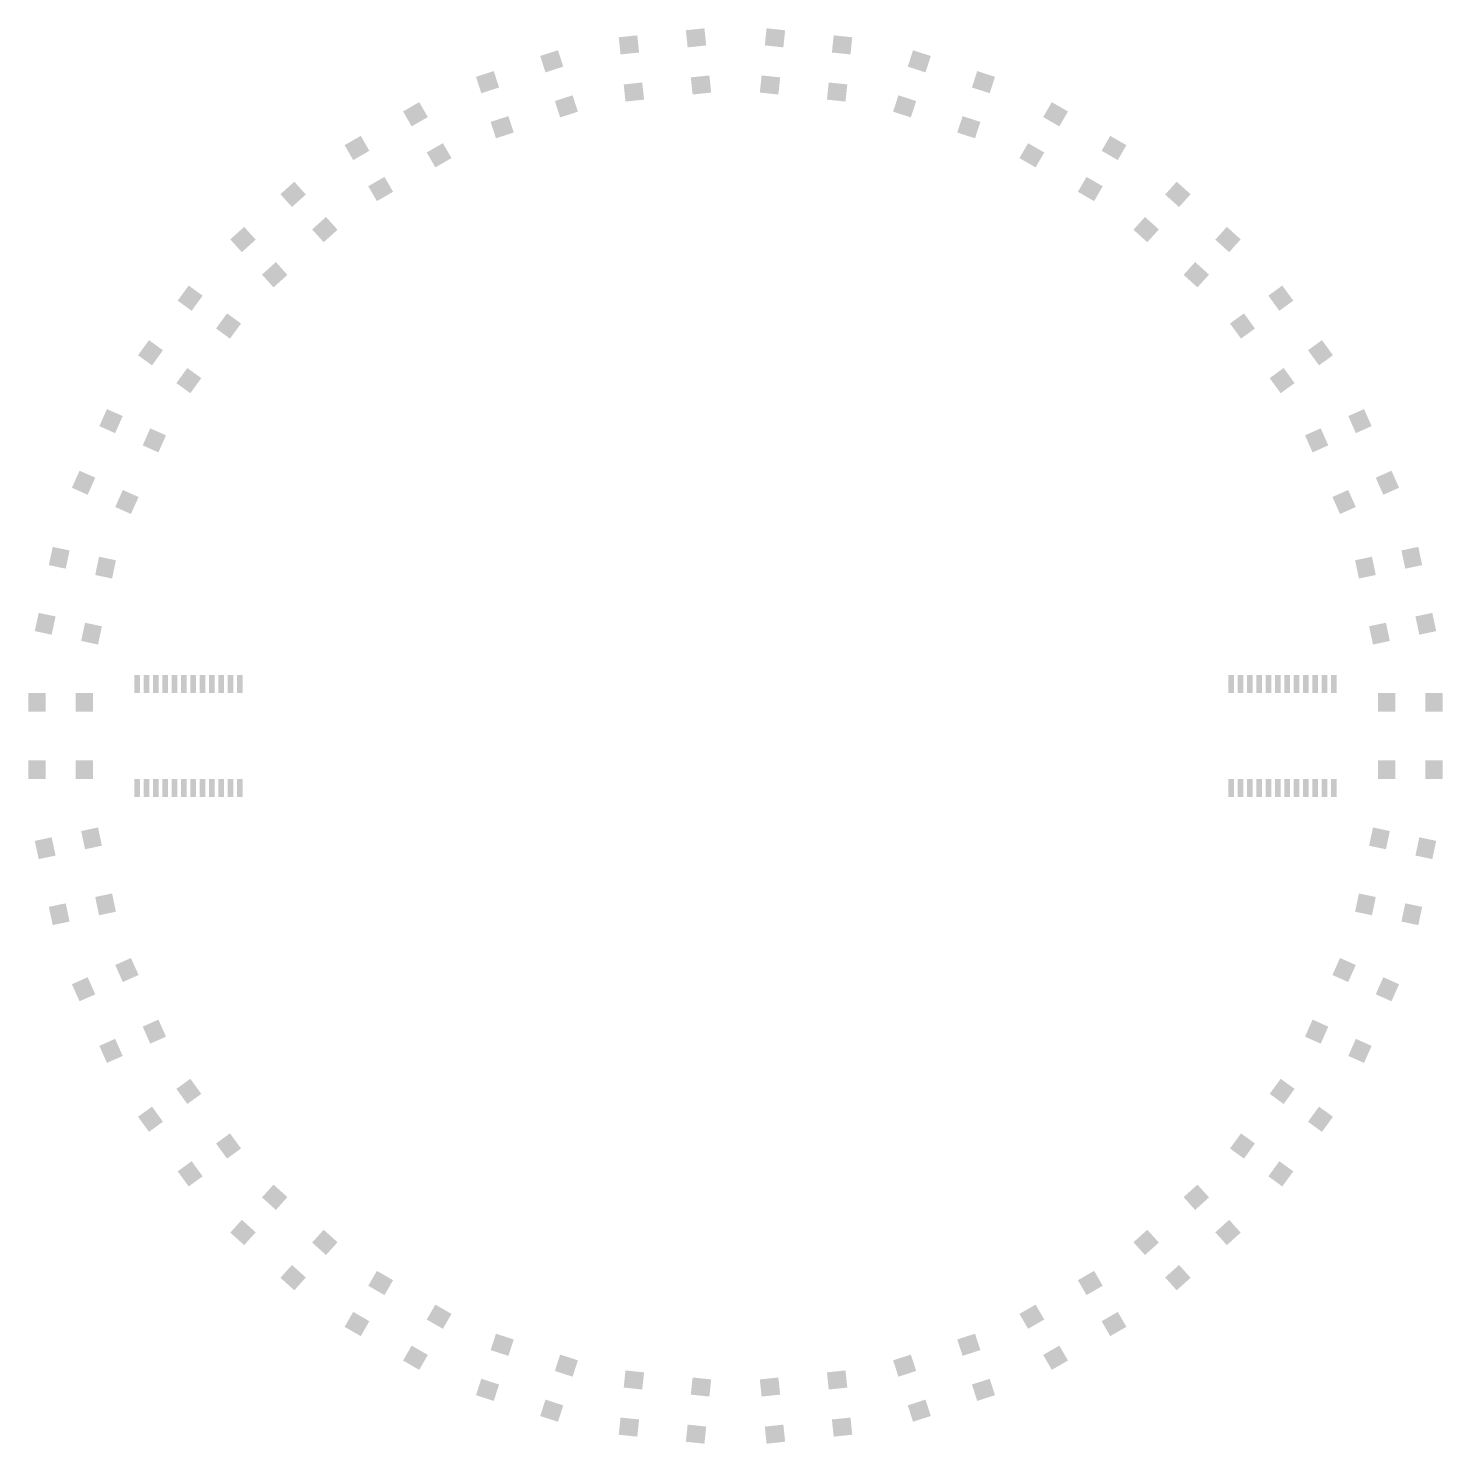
# Model space of a CAD drawing. Extents: x -49.2 to 49.2, y -49.3 to 49.3.
import ezdxf

# ---------------------------------------------------------------- set-up
doc = ezdxf.new("R2010")
doc.units = 0
doc.layers.add('31', color=253, linetype='CONTINUOUS')

# ---------------------------------------------------------------- blocks, each defined once
blk = doc.blocks.new('RECT')
blk.add_solid([(-0.5, -0.5), (0.5, -0.5), (-0.5, 0.5), (0.5, 0.5)])

msp = doc.modelspace()

# ---------------------------------------------------------------- block references
at = {"layer": '31'}
for p, xscale, yscale, rotation in [((-2.7482, 48.6291), 1.3, 1.2, 6), ((2.7482, 48.6291), 1.3, 1.2, 354), ((-7.4224, 48.1379), 1.3, 1.2, 6), ((7.4224, 48.1379), 1.3, 1.2, 354), ((-12.7987, 46.9951), 1.3, 1.2, 18), ((12.7987, 46.9951), 1.3, 1.2, 342), ((-17.2687, 45.5427), 1.3, 1.2, 18), ((-7.0775, 44.8559), 1.3, 1.2, 6), ((-2.4032, 45.3472), 1.3, 1.2, 6), ((2.4032, 45.3472), 1.3, 1.2, 354), ((7.0775, 44.8559), 1.3, 1.2, 354), ((17.2687, 45.5427), 1.3, 1.2, 342), ((-11.7789, 43.8566), 1.3, 1.2, 18), ((11.7789, 43.8566), 1.3, 1.2, 342), ((-22.2898, 43.3071), 1.3, 1.2, 30), ((22.2898, 43.3071), 1.3, 1.2, 330), ((-16.2489, 42.4042), 1.3, 1.2, 18), ((16.2489, 42.4042), 1.3, 1.2, 342), ((-26.3602, 40.9571), 1.3, 1.2, 30), ((26.3602, 40.9571), 1.3, 1.2, 330), ((-20.6398, 40.4492), 1.3, 1.2, 30), ((20.6398, 40.4492), 1.3, 1.2, 330), ((-30.8068, 37.7265), 1.3, 1.2, 42), ((-24.7102, 38.0992), 1.3, 1.2, 30), ((24.7102, 38.0992), 1.3, 1.2, 330), ((30.8068, 37.7265), 1.3, 1.2, 318), ((-28.5987, 35.2741), 1.3, 1.2, 42), ((28.5987, 35.2741), 1.3, 1.2, 318), ((-34.2996, 34.5815), 1.3, 1.2, 42), ((34.2996, 34.5815), 1.3, 1.2, 318), ((-32.0915, 32.1292), 1.3, 1.2, 42), ((32.0915, 32.1292), 1.3, 1.2, 318), ((-37.9774, 30.4969), 1.3, 1.2, 54), ((37.9774, 30.4969), 1.3, 1.2, 306), ((-35.3076, 28.5573), 1.3, 1.2, 54), ((35.3076, 28.5573), 1.3, 1.2, 306), ((-40.74, 26.6946), 1.3, 1.2, 54), ((40.74, 26.6946), 1.3, 1.2, 306), ((-38.0702, 24.7549), 1.3, 1.2, 54), ((38.0702, 24.7549), 1.3, 1.2, 306), ((-43.4882, 21.9346), 1.3, 1.2, 66), ((43.4882, 21.9346), 1.3, 1.2, 294), ((-40.4735, 20.5923), 1.3, 1.2, 66), ((40.4735, 20.5923), 1.3, 1.2, 294), ((-45.3998, 17.6409), 1.3, 1.2, 66), ((45.3998, 17.6409), 1.3, 1.2, 294), ((-42.3851, 16.2987), 1.3, 1.2, 66), ((42.3851, 16.2987), 1.3, 1.2, 294), ((-47.0983, 12.4136), 1.3, 1.2, 78), ((47.0983, 12.4136), 1.3, 1.2, 282), ((-43.8704, 11.7274), 1.3, 1.2, 78), ((43.8704, 11.7274), 1.3, 1.2, 282), ((-48.0755, 7.8163), 1.3, 1.2, 78), ((-44.8476, 7.1301), 1.3, 1.2, 78), ((44.8476, 7.1301), 1.3, 1.2, 282), ((48.0755, 7.8163), 1.3, 1.2, 282), ((34.525, 3.625), 0.4, 1.25, 180), ((35.175, 3.625), 0.4, 1.25, 180), ((35.825, 3.625), 0.4, 1.25, 180), ((36.475, 3.625), 0.4, 1.25, 180), ((37.125, 3.625), 0.4, 1.25, 180), ((37.775, 3.625), 0.4, 1.25, 180), ((38.425, 3.625), 0.4, 1.25, 180), ((39.075, 3.625), 0.4, 1.25, 180), ((39.725, 3.625), 0.4, 1.25, 180), ((40.375, 3.625), 0.4, 1.25, 180), ((41.025, 3.625), 0.4, 1.25, 180), ((41.675, 3.625), 0.4, 1.25, 180), ((-48.65, 2.35), 1.3, 1.2, 90), ((-45.35, 2.35), 1.3, 1.2, 90), ((45.35, 2.35), 1.3, 1.2, 270), ((48.65, 2.35), 1.3, 1.2, 270), ((-48.65, -2.35), 1.3, 1.2, 90), ((-45.35, -2.35), 1.3, 1.2, 90), ((45.35, -2.35), 1.3, 1.2, 270), ((48.65, -2.35), 1.3, 1.2, 270), ((34.525, -3.625), 0.4, 1.25, 180), ((35.175, -3.625), 0.4, 1.25, 180), ((35.825, -3.625), 0.4, 1.25, 180), ((36.475, -3.625), 0.4, 1.25, 180), ((37.125, -3.625), 0.4, 1.25, 180), ((37.775, -3.625), 0.4, 1.25, 180), ((38.425, -3.625), 0.4, 1.25, 180), ((39.075, -3.625), 0.4, 1.25, 180), ((39.725, -3.625), 0.4, 1.25, 180), ((40.375, -3.625), 0.4, 1.25, 180), ((41.025, -3.625), 0.4, 1.25, 180), ((41.675, -3.625), 0.4, 1.25, 180), ((-44.8476, -7.1301), 1.3, 1.2, 102), ((44.8476, -7.1301), 1.3, 1.2, 258), ((-48.0755, -7.8163), 1.3, 1.2, 102), ((48.0755, -7.8163), 1.3, 1.2, 258), ((-47.0983, -12.4136), 1.3, 1.2, 102), ((-43.8704, -11.7274), 1.3, 1.2, 102), ((43.8704, -11.7274), 1.3, 1.2, 258), ((47.0983, -12.4136), 1.3, 1.2, 258), ((-42.3851, -16.2987), 1.3, 1.2, 114), ((42.3851, -16.2987), 1.3, 1.2, 246), ((-45.3998, -17.6409), 1.3, 1.2, 114), ((45.3998, -17.6409), 1.3, 1.2, 246), ((-40.4735, -20.5923), 1.3, 1.2, 114), ((40.4735, -20.5923), 1.3, 1.2, 246), ((-43.4882, -21.9345), 1.3, 1.2, 114), ((43.4882, -21.9345), 1.3, 1.2, 246), ((-38.0702, -24.7549), 1.3, 1.2, 126), ((38.0702, -24.7549), 1.3, 1.2, 234), ((-40.74, -26.6946), 1.3, 1.2, 126), ((40.74, -26.6946), 1.3, 1.2, 234), ((-35.3076, -28.5572), 1.3, 1.2, 126), ((35.3076, -28.5572), 1.3, 1.2, 234), ((-37.9774, -30.4969), 1.3, 1.2, 126), ((37.9774, -30.4969), 1.3, 1.2, 234), ((-32.0915, -32.1292), 1.3, 1.2, 138), ((32.0915, -32.1292), 1.3, 1.2, 222), ((-34.2996, -34.5815), 1.3, 1.2, 138), ((-28.5987, -35.2741), 1.3, 1.2, 138), ((28.5987, -35.2741), 1.3, 1.2, 222), ((34.2996, -34.5815), 1.3, 1.2, 222), ((-30.8068, -37.7264), 1.3, 1.2, 138), ((-24.7102, -38.0993), 1.3, 1.2, 150), ((24.7102, -38.0993), 1.3, 1.2, 210), ((30.8068, -37.7264), 1.3, 1.2, 222), ((-26.3602, -40.9571), 1.3, 1.2, 150), ((-20.6398, -40.4493), 1.3, 1.2, 150), ((20.6398, -40.4493), 1.3, 1.2, 210), ((26.3602, -40.9571), 1.3, 1.2, 210), ((-16.2489, -42.4043), 1.3, 1.2, 162), ((16.2489, -42.4043), 1.3, 1.2, 198), ((-22.2898, -43.3071), 1.3, 1.2, 150), ((-11.7789, -43.8566), 1.3, 1.2, 162), ((11.7789, -43.8566), 1.3, 1.2, 198), ((22.2898, -43.3071), 1.3, 1.2, 210), ((-7.0775, -44.8559), 1.3, 1.2, 174), ((7.0775, -44.8559), 1.3, 1.2, 186), ((-17.2687, -45.5428), 1.3, 1.2, 162), ((-2.4032, -45.3472), 1.3, 1.2, 174), ((2.4032, -45.3472), 1.3, 1.2, 186), ((17.2687, -45.5428), 1.3, 1.2, 198), ((-12.7987, -46.9951), 1.3, 1.2, 162), ((12.7987, -46.9951), 1.3, 1.2, 198), ((-7.4224, -48.1378), 1.3, 1.2, 174), ((-2.7482, -48.6291), 1.3, 1.2, 174), ((2.7482, -48.6291), 1.3, 1.2, 186), ((7.4224, -48.1378), 1.3, 1.2, 186)]:
    msp.add_blockref('RECT', p, dxfattribs=dict(at, xscale=xscale, yscale=yscale, rotation=rotation))
at = {"layer": '31', "xscale": 0.4, "yscale": 1.25}
for p in [(-41.675, 3.625), (-41.025, 3.625), (-40.375, 3.625), (-39.725, 3.625), (-39.075, 3.625), (-38.425, 3.625), (-37.775, 3.625), (-37.125, 3.625), (-36.475, 3.625), (-35.825, 3.625), (-35.175, 3.625), (-34.525, 3.625), (-41.675, -3.625), (-41.025, -3.625), (-40.375, -3.625), (-39.725, -3.625), (-39.075, -3.625), (-38.425, -3.625), (-37.775, -3.625), (-37.125, -3.625), (-36.475, -3.625), (-35.825, -3.625), (-35.175, -3.625), (-34.525, -3.625)]:
    msp.add_blockref('RECT', p, dxfattribs=at)

doc.saveas('drawing.dxf')
